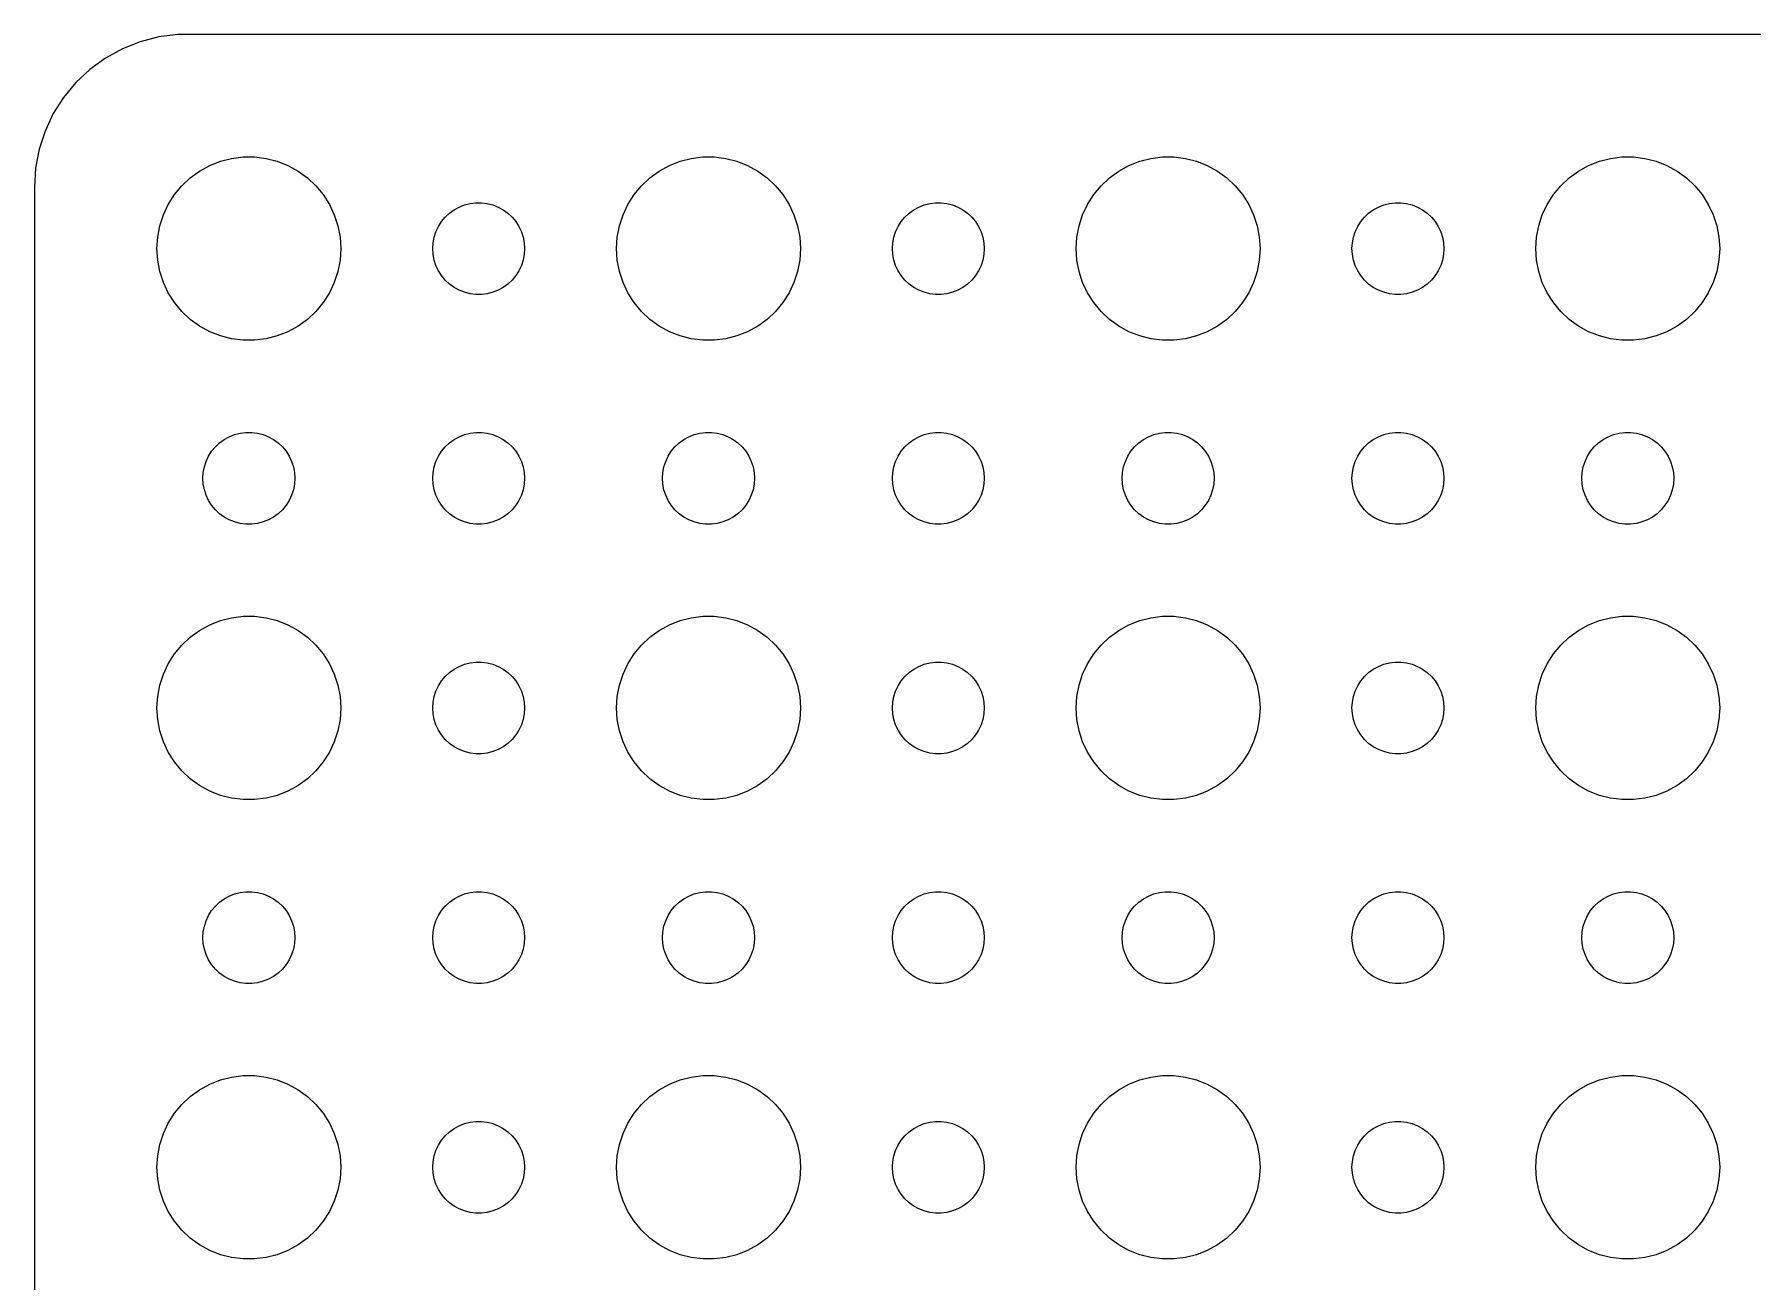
# Model space of a CAD drawing. Extents: x -112 to 112, y -37 to 37.
# Drawn here: x -112 to -55.9, y -3.7 to 37 of the extents above; entities that cross this region are included whole.
import ezdxf

# ---------------------------------------------------------------- set-up
doc = ezdxf.new("R2010")
doc.units = 0
doc.layers.get('0').update_dxf_attribs({"linetype": 'CONTINUOUS'})

msp = doc.modelspace()

# ---------------------------------------------------------------- linework, layer by layer
msp.add_lwpolyline([(107, 36.997), (-107, 36.997), (-107, 36.9901), (-107.314, 36.9901), (-107.937, 36.9114), (-108.545, 36.7553), (-109.129, 36.5241), (-109.679, 36.2216), (-110.187, 35.8526), (-110.645, 35.4227), (-111.045, 34.9389), (-111.382, 34.4088), (-111.649, 33.8406), (-111.843, 33.2434), (-111.961, 32.6267), (-112, 32), (-112, -32)])
for points in [[(-105.188, 27.0059), (-105.562, 27.0531), (-105.927, 27.1468), (-106.277, 27.2855), (-106.607, 27.467), (-106.912, 27.6885), (-107.187, 27.9464), (-107.427, 28.2366), (-107.629, 28.5547), (-107.789, 28.8956), (-107.906, 29.2539), (-107.976, 29.624), (-108, 30), (-107.976, 30.376), (-107.906, 30.7461), (-107.789, 31.1044), (-107.629, 31.4453), (-107.427, 31.7634), (-107.187, 32.0536), (-106.912, 32.3115), (-106.607, 32.533), (-106.277, 32.7145), (-105.927, 32.8532), (-105.562, 32.9469), (-105.188, 32.9941), (-104.812, 32.9941), (-104.438, 32.9469), (-104.073, 32.8532), (-103.723, 32.7145), (-103.393, 32.533), (-103.088, 32.3115), (-102.813, 32.0536), (-102.573, 31.7634), (-102.371, 31.4453), (-102.211, 31.1044), (-102.094, 30.7461), (-102.024, 30.376), (-102, 30), (-102.024, 29.624), (-102.094, 29.2539), (-102.211, 28.8956), (-102.371, 28.5547), (-102.573, 28.2366), (-102.813, 27.9464), (-103.088, 27.6885), (-103.393, 27.467), (-103.723, 27.2855), (-104.073, 27.1468), (-104.438, 27.0531), (-104.812, 27.0059)], [(-90.1884, 27.0059), (-90.5621, 27.0531), (-90.9271, 27.1468), (-91.2773, 27.2855), (-91.6075, 27.467), (-91.9123, 27.6885), (-92.1869, 27.9464), (-92.4271, 28.2366), (-92.6289, 28.5547), (-92.7893, 28.8956), (-92.9057, 29.2539), (-92.9763, 29.624), (-93, 30), (-92.9763, 30.376), (-92.9057, 30.7461), (-92.7893, 31.1044), (-92.6289, 31.4453), (-92.4271, 31.7634), (-92.1869, 32.0536), (-91.9123, 32.3115), (-91.6075, 32.533), (-91.2773, 32.7145), (-90.9271, 32.8532), (-90.5621, 32.9469), (-90.1884, 32.9941), (-89.8116, 32.9941), (-89.4379, 32.9469), (-89.0729, 32.8532), (-88.7227, 32.7145), (-88.3925, 32.533), (-88.0877, 32.3115), (-87.8131, 32.0536), (-87.5729, 31.7634), (-87.3711, 31.4453), (-87.2107, 31.1044), (-87.0943, 30.7461), (-87.0237, 30.376), (-87, 30), (-87.0237, 29.624), (-87.0943, 29.2539), (-87.2107, 28.8956), (-87.3711, 28.5547), (-87.5729, 28.2366), (-87.8131, 27.9464), (-88.0877, 27.6885), (-88.3925, 27.467), (-88.7227, 27.2855), (-89.0729, 27.1468), (-89.4379, 27.0531), (-89.8116, 27.0059)], [(-75.1884, 27.0059), (-75.5621, 27.0531), (-75.9271, 27.1468), (-76.2773, 27.2855), (-76.6075, 27.467), (-76.9123, 27.6885), (-77.1869, 27.9464), (-77.4271, 28.2366), (-77.6289, 28.5547), (-77.7893, 28.8956), (-77.9057, 29.2539), (-77.9763, 29.624), (-78, 30), (-77.9763, 30.376), (-77.9057, 30.7461), (-77.7893, 31.1044), (-77.6289, 31.4453), (-77.4271, 31.7634), (-77.1869, 32.0536), (-76.9123, 32.3115), (-76.6075, 32.533), (-76.2773, 32.7145), (-75.9271, 32.8532), (-75.5621, 32.9469), (-75.1884, 32.9941), (-74.8116, 32.9941), (-74.4379, 32.9469), (-74.0729, 32.8532), (-73.7227, 32.7145), (-73.3925, 32.533), (-73.0877, 32.3115), (-72.8131, 32.0536), (-72.5729, 31.7634), (-72.3711, 31.4453), (-72.2107, 31.1044), (-72.0943, 30.7461), (-72.0237, 30.376), (-72, 30), (-72.0237, 29.624), (-72.0943, 29.2539), (-72.2107, 28.8956), (-72.3711, 28.5547), (-72.5729, 28.2366), (-72.8131, 27.9464), (-73.0877, 27.6885), (-73.3925, 27.467), (-73.7227, 27.2855), (-74.0729, 27.1468), (-74.4379, 27.0531), (-74.8116, 27.0059)], [(-60.1884, 27.0059), (-60.5621, 27.0531), (-60.9271, 27.1468), (-61.2773, 27.2855), (-61.6075, 27.467), (-61.9123, 27.6885), (-62.1869, 27.9464), (-62.4271, 28.2366), (-62.6289, 28.5547), (-62.7893, 28.8956), (-62.9057, 29.2539), (-62.9763, 29.624), (-63, 30), (-62.9763, 30.376), (-62.9057, 30.7461), (-62.7893, 31.1044), (-62.6289, 31.4453), (-62.4271, 31.7634), (-62.1869, 32.0536), (-61.9123, 32.3115), (-61.6075, 32.533), (-61.2773, 32.7145), (-60.9271, 32.8532), (-60.5621, 32.9469), (-60.1884, 32.9941), (-59.8116, 32.9941), (-59.4379, 32.9469), (-59.0729, 32.8532), (-58.7227, 32.7145), (-58.3925, 32.533), (-58.0877, 32.3115), (-57.8131, 32.0536), (-57.5729, 31.7634), (-57.3711, 31.4453), (-57.2107, 31.1044), (-57.0943, 30.7461), (-57.0237, 30.376), (-57, 30), (-57.0237, 29.624), (-57.0943, 29.2539), (-57.2107, 28.8956), (-57.3711, 28.5547), (-57.5729, 28.2366), (-57.8131, 27.9464), (-58.0877, 27.6885), (-58.3925, 27.467), (-58.7227, 27.2855), (-59.0729, 27.1468), (-59.4379, 27.0531), (-59.8116, 27.0059)], [(-97.5942, 28.503), (-97.7811, 28.5266), (-97.9635, 28.5734), (-98.1387, 28.6428), (-98.3037, 28.7335), (-98.4561, 28.8442), (-98.5935, 28.9732), (-98.7135, 29.1183), (-98.8145, 29.2774), (-98.8947, 29.4478), (-98.9529, 29.627), (-98.9882, 29.812), (-99, 30), (-98.9882, 30.188), (-98.9529, 30.373), (-98.8947, 30.5522), (-98.8145, 30.7226), (-98.7135, 30.8817), (-98.5935, 31.0268), (-98.4561, 31.1558), (-98.3037, 31.2665), (-98.1387, 31.3572), (-97.9635, 31.4266), (-97.7811, 31.4734), (-97.5942, 31.497), (-97.4058, 31.497), (-97.2189, 31.4734), (-97.0365, 31.4266), (-96.8613, 31.3572), (-96.6963, 31.2665), (-96.5439, 31.1558), (-96.4065, 31.0268), (-96.2865, 30.8817), (-96.1855, 30.7226), (-96.1053, 30.5522), (-96.0471, 30.373), (-96.0118, 30.188), (-96, 30), (-96.0118, 29.812), (-96.0471, 29.627), (-96.1053, 29.4478), (-96.1855, 29.2774), (-96.2865, 29.1183), (-96.4065, 28.9732), (-96.5439, 28.8442), (-96.6963, 28.7335), (-96.8613, 28.6428), (-97.0365, 28.5734), (-97.2189, 28.5266), (-97.4058, 28.503)], [(-82.5942, 28.503), (-82.7811, 28.5266), (-82.9635, 28.5734), (-83.1387, 28.6428), (-83.3037, 28.7335), (-83.4561, 28.8442), (-83.5935, 28.9732), (-83.7135, 29.1183), (-83.8145, 29.2774), (-83.8947, 29.4478), (-83.9529, 29.627), (-83.9882, 29.812), (-84, 30), (-83.9882, 30.188), (-83.9529, 30.373), (-83.8947, 30.5522), (-83.8145, 30.7226), (-83.7135, 30.8817), (-83.5935, 31.0268), (-83.4561, 31.1558), (-83.3037, 31.2665), (-83.1387, 31.3572), (-82.9635, 31.4266), (-82.7811, 31.4734), (-82.5942, 31.497), (-82.4058, 31.497), (-82.2189, 31.4734), (-82.0365, 31.4266), (-81.8613, 31.3572), (-81.6963, 31.2665), (-81.5439, 31.1558), (-81.4065, 31.0268), (-81.2865, 30.8817), (-81.1855, 30.7226), (-81.1053, 30.5522), (-81.0471, 30.373), (-81.0118, 30.188), (-81, 30), (-81.0118, 29.812), (-81.0471, 29.627), (-81.1053, 29.4478), (-81.1855, 29.2774), (-81.2865, 29.1183), (-81.4065, 28.9732), (-81.5439, 28.8442), (-81.6963, 28.7335), (-81.8613, 28.6428), (-82.0365, 28.5734), (-82.2189, 28.5266), (-82.4058, 28.503)], [(-67.5942, 28.503), (-67.7811, 28.5266), (-67.9635, 28.5734), (-68.1387, 28.6428), (-68.3037, 28.7335), (-68.4561, 28.8442), (-68.5935, 28.9732), (-68.7135, 29.1183), (-68.8145, 29.2774), (-68.8947, 29.4478), (-68.9529, 29.627), (-68.9882, 29.812), (-69, 30), (-68.9882, 30.188), (-68.9529, 30.373), (-68.8947, 30.5522), (-68.8145, 30.7226), (-68.7135, 30.8817), (-68.5935, 31.0268), (-68.4561, 31.1558), (-68.3037, 31.2665), (-68.1387, 31.3572), (-67.9635, 31.4266), (-67.7811, 31.4734), (-67.5942, 31.497), (-67.4058, 31.497), (-67.2189, 31.4734), (-67.0365, 31.4266), (-66.8613, 31.3572), (-66.6963, 31.2665), (-66.5439, 31.1558), (-66.4065, 31.0268), (-66.2865, 30.8817), (-66.1855, 30.7226), (-66.1053, 30.5522), (-66.0471, 30.373), (-66.0118, 30.188), (-66, 30), (-66.0118, 29.812), (-66.0471, 29.627), (-66.1053, 29.4478), (-66.1855, 29.2774), (-66.2865, 29.1183), (-66.4065, 28.9732), (-66.5439, 28.8442), (-66.6963, 28.7335), (-66.8613, 28.6428), (-67.0365, 28.5734), (-67.2189, 28.5266), (-67.4058, 28.503)], [(-105.094, 21.003), (-105.281, 21.0266), (-105.464, 21.0734), (-105.639, 21.1428), (-105.804, 21.2335), (-105.956, 21.3442), (-106.093, 21.4732), (-106.214, 21.6183), (-106.314, 21.7774), (-106.395, 21.9478), (-106.453, 22.127), (-106.488, 22.312), (-106.5, 22.5), (-106.488, 22.688), (-106.453, 22.873), (-106.395, 23.0522), (-106.314, 23.2226), (-106.214, 23.3817), (-106.093, 23.5268), (-105.956, 23.6558), (-105.804, 23.7665), (-105.639, 23.8572), (-105.464, 23.9266), (-105.281, 23.9734), (-105.094, 23.997), (-104.906, 23.997), (-104.719, 23.9734), (-104.536, 23.9266), (-104.361, 23.8572), (-104.196, 23.7665), (-104.044, 23.6558), (-103.907, 23.5268), (-103.786, 23.3817), (-103.686, 23.2226), (-103.605, 23.0522), (-103.547, 22.873), (-103.512, 22.688), (-103.5, 22.5), (-103.512, 22.312), (-103.547, 22.127), (-103.605, 21.9478), (-103.686, 21.7774), (-103.786, 21.6183), (-103.907, 21.4732), (-104.044, 21.3442), (-104.196, 21.2335), (-104.361, 21.1428), (-104.536, 21.0734), (-104.719, 21.0266), (-104.906, 21.003)], [(-97.5942, 21.003), (-97.7811, 21.0266), (-97.9635, 21.0734), (-98.1387, 21.1428), (-98.3037, 21.2335), (-98.4561, 21.3442), (-98.5935, 21.4732), (-98.7135, 21.6183), (-98.8145, 21.7774), (-98.8947, 21.9478), (-98.9529, 22.127), (-98.9882, 22.312), (-99, 22.5), (-98.9882, 22.688), (-98.9529, 22.873), (-98.8947, 23.0522), (-98.8145, 23.2226), (-98.7135, 23.3817), (-98.5935, 23.5268), (-98.4561, 23.6558), (-98.3037, 23.7665), (-98.1387, 23.8572), (-97.9635, 23.9266), (-97.7811, 23.9734), (-97.5942, 23.997), (-97.4058, 23.997), (-97.2189, 23.9734), (-97.0365, 23.9266), (-96.8613, 23.8572), (-96.6963, 23.7665), (-96.5439, 23.6558), (-96.4065, 23.5268), (-96.2865, 23.3817), (-96.1855, 23.2226), (-96.1053, 23.0522), (-96.0471, 22.873), (-96.0118, 22.688), (-96, 22.5), (-96.0118, 22.312), (-96.0471, 22.127), (-96.1053, 21.9478), (-96.1855, 21.7774), (-96.2865, 21.6183), (-96.4065, 21.4732), (-96.5439, 21.3442), (-96.6963, 21.2335), (-96.8613, 21.1428), (-97.0365, 21.0734), (-97.2189, 21.0266), (-97.4058, 21.003)], [(-90.0942, 21.003), (-90.2811, 21.0266), (-90.4635, 21.0734), (-90.6387, 21.1428), (-90.8037, 21.2335), (-90.9561, 21.3442), (-91.0935, 21.4732), (-91.2135, 21.6183), (-91.3145, 21.7774), (-91.3947, 21.9478), (-91.4529, 22.127), (-91.4882, 22.312), (-91.5, 22.5), (-91.4882, 22.688), (-91.4529, 22.873), (-91.3947, 23.0522), (-91.3145, 23.2226), (-91.2135, 23.3817), (-91.0935, 23.5268), (-90.9561, 23.6558), (-90.8037, 23.7665), (-90.6387, 23.8572), (-90.4635, 23.9266), (-90.2811, 23.9734), (-90.0942, 23.997), (-89.9058, 23.997), (-89.7189, 23.9734), (-89.5365, 23.9266), (-89.3613, 23.8572), (-89.1963, 23.7665), (-89.0439, 23.6558), (-88.9065, 23.5268), (-88.7865, 23.3817), (-88.6855, 23.2226), (-88.6053, 23.0522), (-88.5471, 22.873), (-88.5118, 22.688), (-88.5, 22.5), (-88.5118, 22.312), (-88.5471, 22.127), (-88.6053, 21.9478), (-88.6855, 21.7774), (-88.7865, 21.6183), (-88.9065, 21.4732), (-89.0439, 21.3442), (-89.1963, 21.2335), (-89.3613, 21.1428), (-89.5365, 21.0734), (-89.7189, 21.0266), (-89.9058, 21.003)], [(-82.5942, 21.003), (-82.7811, 21.0266), (-82.9635, 21.0734), (-83.1387, 21.1428), (-83.3037, 21.2335), (-83.4561, 21.3442), (-83.5935, 21.4732), (-83.7135, 21.6183), (-83.8145, 21.7774), (-83.8947, 21.9478), (-83.9529, 22.127), (-83.9882, 22.312), (-84, 22.5), (-83.9882, 22.688), (-83.9529, 22.873), (-83.8947, 23.0522), (-83.8145, 23.2226), (-83.7135, 23.3817), (-83.5935, 23.5268), (-83.4561, 23.6558), (-83.3037, 23.7665), (-83.1387, 23.8572), (-82.9635, 23.9266), (-82.7811, 23.9734), (-82.5942, 23.997), (-82.4058, 23.997), (-82.2189, 23.9734), (-82.0365, 23.9266), (-81.8613, 23.8572), (-81.6963, 23.7665), (-81.5439, 23.6558), (-81.4065, 23.5268), (-81.2865, 23.3817), (-81.1855, 23.2226), (-81.1053, 23.0522), (-81.0471, 22.873), (-81.0118, 22.688), (-81, 22.5), (-81.0118, 22.312), (-81.0471, 22.127), (-81.1053, 21.9478), (-81.1855, 21.7774), (-81.2865, 21.6183), (-81.4065, 21.4732), (-81.5439, 21.3442), (-81.6963, 21.2335), (-81.8613, 21.1428), (-82.0365, 21.0734), (-82.2189, 21.0266), (-82.4058, 21.003)], [(-75.0942, 21.003), (-75.2811, 21.0266), (-75.4635, 21.0734), (-75.6387, 21.1428), (-75.8037, 21.2335), (-75.9561, 21.3442), (-76.0935, 21.4732), (-76.2135, 21.6183), (-76.3145, 21.7774), (-76.3947, 21.9478), (-76.4529, 22.127), (-76.4882, 22.312), (-76.5, 22.5), (-76.4882, 22.688), (-76.4529, 22.873), (-76.3947, 23.0522), (-76.3145, 23.2226), (-76.2135, 23.3817), (-76.0935, 23.5268), (-75.9561, 23.6558), (-75.8037, 23.7665), (-75.6387, 23.8572), (-75.4635, 23.9266), (-75.2811, 23.9734), (-75.0942, 23.997), (-74.9058, 23.997), (-74.7189, 23.9734), (-74.5365, 23.9266), (-74.3613, 23.8572), (-74.1963, 23.7665), (-74.0439, 23.6558), (-73.9065, 23.5268), (-73.7865, 23.3817), (-73.6855, 23.2226), (-73.6053, 23.0522), (-73.5471, 22.873), (-73.5118, 22.688), (-73.5, 22.5), (-73.5118, 22.312), (-73.5471, 22.127), (-73.6053, 21.9478), (-73.6855, 21.7774), (-73.7865, 21.6183), (-73.9065, 21.4732), (-74.0439, 21.3442), (-74.1963, 21.2335), (-74.3613, 21.1428), (-74.5365, 21.0734), (-74.7189, 21.0266), (-74.9058, 21.003)], [(-67.5942, 21.003), (-67.7811, 21.0266), (-67.9635, 21.0734), (-68.1387, 21.1428), (-68.3037, 21.2335), (-68.4561, 21.3442), (-68.5935, 21.4732), (-68.7135, 21.6183), (-68.8145, 21.7774), (-68.8947, 21.9478), (-68.9529, 22.127), (-68.9882, 22.312), (-69, 22.5), (-68.9882, 22.688), (-68.9529, 22.873), (-68.8947, 23.0522), (-68.8145, 23.2226), (-68.7135, 23.3817), (-68.5935, 23.5268), (-68.4561, 23.6558), (-68.3037, 23.7665), (-68.1387, 23.8572), (-67.9635, 23.9266), (-67.7811, 23.9734), (-67.5942, 23.997), (-67.4058, 23.997), (-67.2189, 23.9734), (-67.0365, 23.9266), (-66.8613, 23.8572), (-66.6963, 23.7665), (-66.5439, 23.6558), (-66.4065, 23.5268), (-66.2865, 23.3817), (-66.1855, 23.2226), (-66.1053, 23.0522), (-66.0471, 22.873), (-66.0118, 22.688), (-66, 22.5), (-66.0118, 22.312), (-66.0471, 22.127), (-66.1053, 21.9478), (-66.1855, 21.7774), (-66.2865, 21.6183), (-66.4065, 21.4732), (-66.5439, 21.3442), (-66.6963, 21.2335), (-66.8613, 21.1428), (-67.0365, 21.0734), (-67.2189, 21.0266), (-67.4058, 21.003)], [(-60.0942, 21.003), (-60.2811, 21.0266), (-60.4635, 21.0734), (-60.6387, 21.1428), (-60.8037, 21.2335), (-60.9561, 21.3442), (-61.0935, 21.4732), (-61.2135, 21.6183), (-61.3145, 21.7774), (-61.3947, 21.9478), (-61.4529, 22.127), (-61.4882, 22.312), (-61.5, 22.5), (-61.4882, 22.688), (-61.4529, 22.873), (-61.3947, 23.0522), (-61.3145, 23.2226), (-61.2135, 23.3817), (-61.0935, 23.5268), (-60.9561, 23.6558), (-60.8037, 23.7665), (-60.6387, 23.8572), (-60.4635, 23.9266), (-60.2811, 23.9734), (-60.0942, 23.997), (-59.9058, 23.997), (-59.7189, 23.9734), (-59.5365, 23.9266), (-59.3613, 23.8572), (-59.1963, 23.7665), (-59.0439, 23.6558), (-58.9065, 23.5268), (-58.7865, 23.3817), (-58.6855, 23.2226), (-58.6053, 23.0522), (-58.5471, 22.873), (-58.5118, 22.688), (-58.5, 22.5), (-58.5118, 22.312), (-58.5471, 22.127), (-58.6053, 21.9478), (-58.6855, 21.7774), (-58.7865, 21.6183), (-58.9065, 21.4732), (-59.0439, 21.3442), (-59.1963, 21.2335), (-59.3613, 21.1428), (-59.5365, 21.0734), (-59.7189, 21.0266), (-59.9058, 21.003)], [(-105.188, 12.0059), (-105.562, 12.0531), (-105.927, 12.1468), (-106.277, 12.2855), (-106.607, 12.467), (-106.912, 12.6885), (-107.187, 12.9464), (-107.427, 13.2366), (-107.629, 13.5547), (-107.789, 13.8956), (-107.906, 14.2539), (-107.976, 14.624), (-108, 15), (-107.976, 15.376), (-107.906, 15.7461), (-107.789, 16.1044), (-107.629, 16.4453), (-107.427, 16.7634), (-107.187, 17.0536), (-106.912, 17.3115), (-106.607, 17.533), (-106.277, 17.7145), (-105.927, 17.8532), (-105.562, 17.9469), (-105.188, 17.9941), (-104.812, 17.9941), (-104.438, 17.9469), (-104.073, 17.8532), (-103.723, 17.7145), (-103.393, 17.533), (-103.088, 17.3115), (-102.813, 17.0536), (-102.573, 16.7634), (-102.371, 16.4453), (-102.211, 16.1044), (-102.094, 15.7461), (-102.024, 15.376), (-102, 15), (-102.024, 14.624), (-102.094, 14.2539), (-102.211, 13.8956), (-102.371, 13.5547), (-102.573, 13.2366), (-102.813, 12.9464), (-103.088, 12.6885), (-103.393, 12.467), (-103.723, 12.2855), (-104.073, 12.1468), (-104.438, 12.0531), (-104.812, 12.0059)], [(-90.1884, 12.0059), (-90.5621, 12.0531), (-90.9271, 12.1468), (-91.2773, 12.2855), (-91.6075, 12.467), (-91.9123, 12.6885), (-92.1869, 12.9464), (-92.4271, 13.2366), (-92.6289, 13.5547), (-92.7893, 13.8956), (-92.9057, 14.2539), (-92.9763, 14.624), (-93, 15), (-92.9763, 15.376), (-92.9057, 15.7461), (-92.7893, 16.1044), (-92.6289, 16.4453), (-92.4271, 16.7634), (-92.1869, 17.0536), (-91.9123, 17.3115), (-91.6075, 17.533), (-91.2773, 17.7145), (-90.9271, 17.8532), (-90.5621, 17.9469), (-90.1884, 17.9941), (-89.8116, 17.9941), (-89.4379, 17.9469), (-89.0729, 17.8532), (-88.7227, 17.7145), (-88.3925, 17.533), (-88.0877, 17.3115), (-87.8131, 17.0536), (-87.5729, 16.7634), (-87.3711, 16.4453), (-87.2107, 16.1044), (-87.0943, 15.7461), (-87.0237, 15.376), (-87, 15), (-87.0237, 14.624), (-87.0943, 14.2539), (-87.2107, 13.8956), (-87.3711, 13.5547), (-87.5729, 13.2366), (-87.8131, 12.9464), (-88.0877, 12.6885), (-88.3925, 12.467), (-88.7227, 12.2855), (-89.0729, 12.1468), (-89.4379, 12.0531), (-89.8116, 12.0059)], [(-75.1884, 12.0059), (-75.5621, 12.0531), (-75.9271, 12.1468), (-76.2773, 12.2855), (-76.6075, 12.467), (-76.9123, 12.6885), (-77.1869, 12.9464), (-77.4271, 13.2366), (-77.6289, 13.5547), (-77.7893, 13.8956), (-77.9057, 14.2539), (-77.9763, 14.624), (-78, 15), (-77.9763, 15.376), (-77.9057, 15.7461), (-77.7893, 16.1044), (-77.6289, 16.4453), (-77.4271, 16.7634), (-77.1869, 17.0536), (-76.9123, 17.3115), (-76.6075, 17.533), (-76.2773, 17.7145), (-75.9271, 17.8532), (-75.5621, 17.9469), (-75.1884, 17.9941), (-74.8116, 17.9941), (-74.4379, 17.9469), (-74.0729, 17.8532), (-73.7227, 17.7145), (-73.3925, 17.533), (-73.0877, 17.3115), (-72.8131, 17.0536), (-72.5729, 16.7634), (-72.3711, 16.4453), (-72.2107, 16.1044), (-72.0943, 15.7461), (-72.0237, 15.376), (-72, 15), (-72.0237, 14.624), (-72.0943, 14.2539), (-72.2107, 13.8956), (-72.3711, 13.5547), (-72.5729, 13.2366), (-72.8131, 12.9464), (-73.0877, 12.6885), (-73.3925, 12.467), (-73.7227, 12.2855), (-74.0729, 12.1468), (-74.4379, 12.0531), (-74.8116, 12.0059)], [(-60.1884, 12.0059), (-60.5621, 12.0531), (-60.9271, 12.1468), (-61.2773, 12.2855), (-61.6075, 12.467), (-61.9123, 12.6885), (-62.1869, 12.9464), (-62.4271, 13.2366), (-62.6289, 13.5547), (-62.7893, 13.8956), (-62.9057, 14.2539), (-62.9763, 14.624), (-63, 15), (-62.9763, 15.376), (-62.9057, 15.7461), (-62.7893, 16.1044), (-62.6289, 16.4453), (-62.4271, 16.7634), (-62.1869, 17.0536), (-61.9123, 17.3115), (-61.6075, 17.533), (-61.2773, 17.7145), (-60.9271, 17.8532), (-60.5621, 17.9469), (-60.1884, 17.9941), (-59.8116, 17.9941), (-59.4379, 17.9469), (-59.0729, 17.8532), (-58.7227, 17.7145), (-58.3925, 17.533), (-58.0877, 17.3115), (-57.8131, 17.0536), (-57.5729, 16.7634), (-57.3711, 16.4453), (-57.2107, 16.1044), (-57.0943, 15.7461), (-57.0237, 15.376), (-57, 15), (-57.0237, 14.624), (-57.0943, 14.2539), (-57.2107, 13.8956), (-57.3711, 13.5547), (-57.5729, 13.2366), (-57.8131, 12.9464), (-58.0877, 12.6885), (-58.3925, 12.467), (-58.7227, 12.2855), (-59.0729, 12.1468), (-59.4379, 12.0531), (-59.8116, 12.0059)], [(-97.5942, 13.503), (-97.7811, 13.5266), (-97.9635, 13.5734), (-98.1387, 13.6428), (-98.3037, 13.7335), (-98.4561, 13.8442), (-98.5935, 13.9732), (-98.7135, 14.1183), (-98.8145, 14.2774), (-98.8947, 14.4478), (-98.9529, 14.627), (-98.9882, 14.812), (-99, 15), (-98.9882, 15.188), (-98.9529, 15.373), (-98.8947, 15.5522), (-98.8145, 15.7226), (-98.7135, 15.8817), (-98.5935, 16.0268), (-98.4561, 16.1558), (-98.3037, 16.2665), (-98.1387, 16.3572), (-97.9635, 16.4266), (-97.7811, 16.4734), (-97.5942, 16.497), (-97.4058, 16.497), (-97.2189, 16.4734), (-97.0365, 16.4266), (-96.8613, 16.3572), (-96.6963, 16.2665), (-96.5439, 16.1558), (-96.4065, 16.0268), (-96.2865, 15.8817), (-96.1855, 15.7226), (-96.1053, 15.5522), (-96.0471, 15.373), (-96.0118, 15.188), (-96, 15), (-96.0118, 14.812), (-96.0471, 14.627), (-96.1053, 14.4478), (-96.1855, 14.2774), (-96.2865, 14.1183), (-96.4065, 13.9732), (-96.5439, 13.8442), (-96.6963, 13.7335), (-96.8613, 13.6428), (-97.0365, 13.5734), (-97.2189, 13.5266), (-97.4058, 13.503)], [(-82.5942, 13.503), (-82.7811, 13.5266), (-82.9635, 13.5734), (-83.1387, 13.6428), (-83.3037, 13.7335), (-83.4561, 13.8442), (-83.5935, 13.9732), (-83.7135, 14.1183), (-83.8145, 14.2774), (-83.8947, 14.4478), (-83.9529, 14.627), (-83.9882, 14.812), (-84, 15), (-83.9882, 15.188), (-83.9529, 15.373), (-83.8947, 15.5522), (-83.8145, 15.7226), (-83.7135, 15.8817), (-83.5935, 16.0268), (-83.4561, 16.1558), (-83.3037, 16.2665), (-83.1387, 16.3572), (-82.9635, 16.4266), (-82.7811, 16.4734), (-82.5942, 16.497), (-82.4058, 16.497), (-82.2189, 16.4734), (-82.0365, 16.4266), (-81.8613, 16.3572), (-81.6963, 16.2665), (-81.5439, 16.1558), (-81.4065, 16.0268), (-81.2865, 15.8817), (-81.1855, 15.7226), (-81.1053, 15.5522), (-81.0471, 15.373), (-81.0118, 15.188), (-81, 15), (-81.0118, 14.812), (-81.0471, 14.627), (-81.1053, 14.4478), (-81.1855, 14.2774), (-81.2865, 14.1183), (-81.4065, 13.9732), (-81.5439, 13.8442), (-81.6963, 13.7335), (-81.8613, 13.6428), (-82.0365, 13.5734), (-82.2189, 13.5266), (-82.4058, 13.503)], [(-67.5942, 13.503), (-67.7811, 13.5266), (-67.9635, 13.5734), (-68.1387, 13.6428), (-68.3037, 13.7335), (-68.4561, 13.8442), (-68.5935, 13.9732), (-68.7135, 14.1183), (-68.8145, 14.2774), (-68.8947, 14.4478), (-68.9529, 14.627), (-68.9882, 14.812), (-69, 15), (-68.9882, 15.188), (-68.9529, 15.373), (-68.8947, 15.5522), (-68.8145, 15.7226), (-68.7135, 15.8817), (-68.5935, 16.0268), (-68.4561, 16.1558), (-68.3037, 16.2665), (-68.1387, 16.3572), (-67.9635, 16.4266), (-67.7811, 16.4734), (-67.5942, 16.497), (-67.4058, 16.497), (-67.2189, 16.4734), (-67.0365, 16.4266), (-66.8613, 16.3572), (-66.6963, 16.2665), (-66.5439, 16.1558), (-66.4065, 16.0268), (-66.2865, 15.8817), (-66.1855, 15.7226), (-66.1053, 15.5522), (-66.0471, 15.373), (-66.0118, 15.188), (-66, 15), (-66.0118, 14.812), (-66.0471, 14.627), (-66.1053, 14.4478), (-66.1855, 14.2774), (-66.2865, 14.1183), (-66.4065, 13.9732), (-66.5439, 13.8442), (-66.6963, 13.7335), (-66.8613, 13.6428), (-67.0365, 13.5734), (-67.2189, 13.5266), (-67.4058, 13.503)], [(-105.094, 6.00296), (-105.281, 6.02657), (-105.464, 6.07342), (-105.639, 6.14276), (-105.804, 6.23351), (-105.956, 6.34423), (-106.093, 6.47318), (-106.214, 6.61832), (-106.314, 6.77737), (-106.395, 6.94781), (-106.453, 7.12697), (-106.488, 7.312), (-106.5, 7.5), (-106.488, 7.688), (-106.453, 7.87303), (-106.395, 8.05219), (-106.314, 8.22263), (-106.214, 8.38168), (-106.093, 8.52682), (-105.956, 8.65577), (-105.804, 8.76649), (-105.639, 8.85724), (-105.464, 8.92658), (-105.281, 8.97343), (-105.094, 8.99704), (-104.906, 8.99704), (-104.719, 8.97343), (-104.536, 8.92658), (-104.361, 8.85724), (-104.196, 8.76649), (-104.044, 8.65577), (-103.907, 8.52682), (-103.786, 8.38168), (-103.686, 8.22263), (-103.605, 8.05219), (-103.547, 7.87303), (-103.512, 7.688), (-103.5, 7.5), (-103.512, 7.312), (-103.547, 7.12697), (-103.605, 6.94781), (-103.686, 6.77737), (-103.786, 6.61832), (-103.907, 6.47318), (-104.044, 6.34423), (-104.196, 6.23351), (-104.361, 6.14276), (-104.536, 6.07342), (-104.719, 6.02657), (-104.906, 6.00296)], [(-97.5942, 6.00296), (-97.7811, 6.02657), (-97.9635, 6.07342), (-98.1387, 6.14276), (-98.3037, 6.23351), (-98.4561, 6.34423), (-98.5935, 6.47318), (-98.7135, 6.61832), (-98.8145, 6.77737), (-98.8947, 6.94781), (-98.9529, 7.12697), (-98.9882, 7.312), (-99, 7.5), (-98.9882, 7.688), (-98.9529, 7.87303), (-98.8947, 8.05219), (-98.8145, 8.22263), (-98.7135, 8.38168), (-98.5935, 8.52682), (-98.4561, 8.65577), (-98.3037, 8.76649), (-98.1387, 8.85724), (-97.9635, 8.92658), (-97.7811, 8.97343), (-97.5942, 8.99704), (-97.4058, 8.99704), (-97.2189, 8.97343), (-97.0365, 8.92658), (-96.8613, 8.85724), (-96.6963, 8.76649), (-96.5439, 8.65577), (-96.4065, 8.52682), (-96.2865, 8.38168), (-96.1855, 8.22263), (-96.1053, 8.05219), (-96.0471, 7.87303), (-96.0118, 7.688), (-96, 7.5), (-96.0118, 7.312), (-96.0471, 7.12697), (-96.1053, 6.94781), (-96.1855, 6.77737), (-96.2865, 6.61832), (-96.4065, 6.47318), (-96.5439, 6.34423), (-96.6963, 6.23351), (-96.8613, 6.14276), (-97.0365, 6.07342), (-97.2189, 6.02657), (-97.4058, 6.00296)], [(-90.0942, 6.00296), (-90.2811, 6.02657), (-90.4635, 6.07342), (-90.6387, 6.14276), (-90.8037, 6.23351), (-90.9561, 6.34423), (-91.0935, 6.47318), (-91.2135, 6.61832), (-91.3145, 6.77737), (-91.3947, 6.94781), (-91.4529, 7.12697), (-91.4882, 7.312), (-91.5, 7.5), (-91.4882, 7.688), (-91.4529, 7.87303), (-91.3947, 8.05219), (-91.3145, 8.22263), (-91.2135, 8.38168), (-91.0935, 8.52682), (-90.9561, 8.65577), (-90.8037, 8.76649), (-90.6387, 8.85724), (-90.4635, 8.92658), (-90.2811, 8.97343), (-90.0942, 8.99704), (-89.9058, 8.99704), (-89.7189, 8.97343), (-89.5365, 8.92658), (-89.3613, 8.85724), (-89.1963, 8.76649), (-89.0439, 8.65577), (-88.9065, 8.52682), (-88.7865, 8.38168), (-88.6855, 8.22263), (-88.6053, 8.05219), (-88.5471, 7.87303), (-88.5118, 7.688), (-88.5, 7.5), (-88.5118, 7.312), (-88.5471, 7.12697), (-88.6053, 6.94781), (-88.6855, 6.77737), (-88.7865, 6.61832), (-88.9065, 6.47318), (-89.0439, 6.34423), (-89.1963, 6.23351), (-89.3613, 6.14276), (-89.5365, 6.07342), (-89.7189, 6.02657), (-89.9058, 6.00296)], [(-82.5942, 6.00296), (-82.7811, 6.02657), (-82.9635, 6.07342), (-83.1387, 6.14276), (-83.3037, 6.23351), (-83.4561, 6.34423), (-83.5935, 6.47318), (-83.7135, 6.61832), (-83.8145, 6.77737), (-83.8947, 6.94781), (-83.9529, 7.12697), (-83.9882, 7.312), (-84, 7.5), (-83.9882, 7.688), (-83.9529, 7.87303), (-83.8947, 8.05219), (-83.8145, 8.22263), (-83.7135, 8.38168), (-83.5935, 8.52682), (-83.4561, 8.65577), (-83.3037, 8.76649), (-83.1387, 8.85724), (-82.9635, 8.92658), (-82.7811, 8.97343), (-82.5942, 8.99704), (-82.4058, 8.99704), (-82.2189, 8.97343), (-82.0365, 8.92658), (-81.8613, 8.85724), (-81.6963, 8.76649), (-81.5439, 8.65577), (-81.4065, 8.52682), (-81.2865, 8.38168), (-81.1855, 8.22263), (-81.1053, 8.05219), (-81.0471, 7.87303), (-81.0118, 7.688), (-81, 7.5), (-81.0118, 7.312), (-81.0471, 7.12697), (-81.1053, 6.94781), (-81.1855, 6.77737), (-81.2865, 6.61832), (-81.4065, 6.47318), (-81.5439, 6.34423), (-81.6963, 6.23351), (-81.8613, 6.14276), (-82.0365, 6.07342), (-82.2189, 6.02657), (-82.4058, 6.00296)], [(-75.0942, 6.00296), (-75.2811, 6.02657), (-75.4635, 6.07342), (-75.6387, 6.14276), (-75.8037, 6.23351), (-75.9561, 6.34423), (-76.0935, 6.47318), (-76.2135, 6.61832), (-76.3145, 6.77737), (-76.3947, 6.94781), (-76.4529, 7.12697), (-76.4882, 7.312), (-76.5, 7.5), (-76.4882, 7.688), (-76.4529, 7.87303), (-76.3947, 8.05219), (-76.3145, 8.22263), (-76.2135, 8.38168), (-76.0935, 8.52682), (-75.9561, 8.65577), (-75.8037, 8.76649), (-75.6387, 8.85724), (-75.4635, 8.92658), (-75.2811, 8.97343), (-75.0942, 8.99704), (-74.9058, 8.99704), (-74.7189, 8.97343), (-74.5365, 8.92658), (-74.3613, 8.85724), (-74.1963, 8.76649), (-74.0439, 8.65577), (-73.9065, 8.52682), (-73.7865, 8.38168), (-73.6855, 8.22263), (-73.6053, 8.05219), (-73.5471, 7.87303), (-73.5118, 7.688), (-73.5, 7.5), (-73.5118, 7.312), (-73.5471, 7.12697), (-73.6053, 6.94781), (-73.6855, 6.77737), (-73.7865, 6.61832), (-73.9065, 6.47318), (-74.0439, 6.34423), (-74.1963, 6.23351), (-74.3613, 6.14276), (-74.5365, 6.07342), (-74.7189, 6.02657), (-74.9058, 6.00296)], [(-67.5942, 6.00296), (-67.7811, 6.02657), (-67.9635, 6.07342), (-68.1387, 6.14276), (-68.3037, 6.23351), (-68.4561, 6.34423), (-68.5935, 6.47318), (-68.7135, 6.61832), (-68.8145, 6.77737), (-68.8947, 6.94781), (-68.9529, 7.12697), (-68.9882, 7.312), (-69, 7.5), (-68.9882, 7.688), (-68.9529, 7.87303), (-68.8947, 8.05219), (-68.8145, 8.22263), (-68.7135, 8.38168), (-68.5935, 8.52682), (-68.4561, 8.65577), (-68.3037, 8.76649), (-68.1387, 8.85724), (-67.9635, 8.92658), (-67.7811, 8.97343), (-67.5942, 8.99704), (-67.4058, 8.99704), (-67.2189, 8.97343), (-67.0365, 8.92658), (-66.8613, 8.85724), (-66.6963, 8.76649), (-66.5439, 8.65577), (-66.4065, 8.52682), (-66.2865, 8.38168), (-66.1855, 8.22263), (-66.1053, 8.05219), (-66.0471, 7.87303), (-66.0118, 7.688), (-66, 7.5), (-66.0118, 7.312), (-66.0471, 7.12697), (-66.1053, 6.94781), (-66.1855, 6.77737), (-66.2865, 6.61832), (-66.4065, 6.47318), (-66.5439, 6.34423), (-66.6963, 6.23351), (-66.8613, 6.14276), (-67.0365, 6.07342), (-67.2189, 6.02657), (-67.4058, 6.00296)], [(-60.0942, 6.00296), (-60.2811, 6.02657), (-60.4635, 6.07342), (-60.6387, 6.14276), (-60.8037, 6.23351), (-60.9561, 6.34423), (-61.0935, 6.47318), (-61.2135, 6.61832), (-61.3145, 6.77737), (-61.3947, 6.94781), (-61.4529, 7.12697), (-61.4882, 7.312), (-61.5, 7.5), (-61.4882, 7.688), (-61.4529, 7.87303), (-61.3947, 8.05219), (-61.3145, 8.22263), (-61.2135, 8.38168), (-61.0935, 8.52682), (-60.9561, 8.65577), (-60.8037, 8.76649), (-60.6387, 8.85724), (-60.4635, 8.92658), (-60.2811, 8.97343), (-60.0942, 8.99704), (-59.9058, 8.99704), (-59.7189, 8.97343), (-59.5365, 8.92658), (-59.3613, 8.85724), (-59.1963, 8.76649), (-59.0439, 8.65577), (-58.9065, 8.52682), (-58.7865, 8.38168), (-58.6855, 8.22263), (-58.6053, 8.05219), (-58.5471, 7.87303), (-58.5118, 7.688), (-58.5, 7.5), (-58.5118, 7.312), (-58.5471, 7.12697), (-58.6053, 6.94781), (-58.6855, 6.77737), (-58.7865, 6.61832), (-58.9065, 6.47318), (-59.0439, 6.34423), (-59.1963, 6.23351), (-59.3613, 6.14276), (-59.5365, 6.07342), (-59.7189, 6.02657), (-59.9058, 6.00296)], [(-105.188, -2.99408), (-105.562, -2.94686), (-105.927, -2.85317), (-106.277, -2.71448), (-106.607, -2.53298), (-106.912, -2.31154), (-107.187, -2.05364), (-107.427, -1.76336), (-107.629, -1.44526), (-107.789, -1.10437), (-107.906, -0.74607), (-107.976, -0.376), (-108, 0), (-107.976, 0.376), (-107.906, 0.74607), (-107.789, 1.10437), (-107.629, 1.44526), (-107.427, 1.76336), (-107.187, 2.05364), (-106.912, 2.31154), (-106.607, 2.53298), (-106.277, 2.71448), (-105.927, 2.85317), (-105.562, 2.94686), (-105.188, 2.99408), (-104.812, 2.99408), (-104.438, 2.94686), (-104.073, 2.85317), (-103.723, 2.71448), (-103.393, 2.53298), (-103.088, 2.31154), (-102.813, 2.05364), (-102.573, 1.76336), (-102.371, 1.44526), (-102.211, 1.10437), (-102.094, 0.74607), (-102.024, 0.376), (-102, 0), (-102.024, -0.376), (-102.094, -0.74607), (-102.211, -1.10437), (-102.371, -1.44526), (-102.573, -1.76336), (-102.813, -2.05364), (-103.088, -2.31154), (-103.393, -2.53298), (-103.723, -2.71448), (-104.073, -2.85317), (-104.438, -2.94686), (-104.812, -2.99408)], [(-90.1884, -2.99408), (-90.5621, -2.94686), (-90.9271, -2.85317), (-91.2773, -2.71448), (-91.6075, -2.53298), (-91.9123, -2.31154), (-92.1869, -2.05364), (-92.4271, -1.76336), (-92.6289, -1.44526), (-92.7893, -1.10437), (-92.9057, -0.74607), (-92.9763, -0.376), (-93, 0), (-92.9763, 0.376), (-92.9057, 0.74607), (-92.7893, 1.10437), (-92.6289, 1.44526), (-92.4271, 1.76336), (-92.1869, 2.05364), (-91.9123, 2.31154), (-91.6075, 2.53298), (-91.2773, 2.71448), (-90.9271, 2.85317), (-90.5621, 2.94686), (-90.1884, 2.99408), (-89.8116, 2.99408), (-89.4379, 2.94686), (-89.0729, 2.85317), (-88.7227, 2.71448), (-88.3925, 2.53298), (-88.0877, 2.31154), (-87.8131, 2.05364), (-87.5729, 1.76336), (-87.3711, 1.44526), (-87.2107, 1.10437), (-87.0943, 0.74607), (-87.0237, 0.376), (-87, 0), (-87.0237, -0.376), (-87.0943, -0.74607), (-87.2107, -1.10437), (-87.3711, -1.44526), (-87.5729, -1.76336), (-87.8131, -2.05364), (-88.0877, -2.31154), (-88.3925, -2.53298), (-88.7227, -2.71448), (-89.0729, -2.85317), (-89.4379, -2.94686), (-89.8116, -2.99408)], [(-75.1884, -2.99408), (-75.5621, -2.94686), (-75.9271, -2.85317), (-76.2773, -2.71448), (-76.6075, -2.53298), (-76.9123, -2.31154), (-77.1869, -2.05364), (-77.4271, -1.76336), (-77.6289, -1.44526), (-77.7893, -1.10437), (-77.9057, -0.74607), (-77.9763, -0.376), (-78, 0), (-77.9763, 0.376), (-77.9057, 0.74607), (-77.7893, 1.10437), (-77.6289, 1.44526), (-77.4271, 1.76336), (-77.1869, 2.05364), (-76.9123, 2.31154), (-76.6075, 2.53298), (-76.2773, 2.71448), (-75.9271, 2.85317), (-75.5621, 2.94686), (-75.1884, 2.99408), (-74.8116, 2.99408), (-74.4379, 2.94686), (-74.0729, 2.85317), (-73.7227, 2.71448), (-73.3925, 2.53298), (-73.0877, 2.31154), (-72.8131, 2.05364), (-72.5729, 1.76336), (-72.3711, 1.44526), (-72.2107, 1.10437), (-72.0943, 0.74607), (-72.0237, 0.376), (-72, 0), (-72.0237, -0.376), (-72.0943, -0.74607), (-72.2107, -1.10437), (-72.3711, -1.44526), (-72.5729, -1.76336), (-72.8131, -2.05364), (-73.0877, -2.31154), (-73.3925, -2.53298), (-73.7227, -2.71448), (-74.0729, -2.85317), (-74.4379, -2.94686), (-74.8116, -2.99408)], [(-60.1884, -2.99408), (-60.5621, -2.94686), (-60.9271, -2.85317), (-61.2773, -2.71448), (-61.6075, -2.53298), (-61.9123, -2.31154), (-62.1869, -2.05364), (-62.4271, -1.76336), (-62.6289, -1.44526), (-62.7893, -1.10437), (-62.9057, -0.74607), (-62.9763, -0.376), (-63, 0), (-62.9763, 0.376), (-62.9057, 0.74607), (-62.7893, 1.10437), (-62.6289, 1.44526), (-62.4271, 1.76336), (-62.1869, 2.05364), (-61.9123, 2.31154), (-61.6075, 2.53298), (-61.2773, 2.71448), (-60.9271, 2.85317), (-60.5621, 2.94686), (-60.1884, 2.99408), (-59.8116, 2.99408), (-59.4379, 2.94686), (-59.0729, 2.85317), (-58.7227, 2.71448), (-58.3925, 2.53298), (-58.0877, 2.31154), (-57.8131, 2.05364), (-57.5729, 1.76336), (-57.3711, 1.44526), (-57.2107, 1.10437), (-57.0943, 0.74607), (-57.0237, 0.376), (-57, 0), (-57.0237, -0.376), (-57.0943, -0.74607), (-57.2107, -1.10437), (-57.3711, -1.44526), (-57.5729, -1.76336), (-57.8131, -2.05364), (-58.0877, -2.31154), (-58.3925, -2.53298), (-58.7227, -2.71448), (-59.0729, -2.85317), (-59.4379, -2.94686), (-59.8116, -2.99408)], [(-97.5942, -1.49704), (-97.7811, -1.47343), (-97.9635, -1.42658), (-98.1387, -1.35724), (-98.3037, -1.26649), (-98.4561, -1.15577), (-98.5935, -1.02682), (-98.7135, -0.88168), (-98.8145, -0.72263), (-98.8947, -0.55219), (-98.9529, -0.37304), (-98.9882, -0.188), (-99, 0), (-98.9882, 0.188), (-98.9529, 0.37304), (-98.8947, 0.55219), (-98.8145, 0.72263), (-98.7135, 0.88168), (-98.5935, 1.02682), (-98.4561, 1.15577), (-98.3037, 1.26649), (-98.1387, 1.35724), (-97.9635, 1.42658), (-97.7811, 1.47343), (-97.5942, 1.49704), (-97.4058, 1.49704), (-97.2189, 1.47343), (-97.0365, 1.42658), (-96.8613, 1.35724), (-96.6963, 1.26649), (-96.5439, 1.15577), (-96.4065, 1.02682), (-96.2865, 0.88168), (-96.1855, 0.72263), (-96.1053, 0.55219), (-96.0471, 0.37304), (-96.0118, 0.188), (-96, 0), (-96.0118, -0.188), (-96.0471, -0.37304), (-96.1053, -0.55219), (-96.1855, -0.72263), (-96.2865, -0.88168), (-96.4065, -1.02682), (-96.5439, -1.15577), (-96.6963, -1.26649), (-96.8613, -1.35724), (-97.0365, -1.42658), (-97.2189, -1.47343), (-97.4058, -1.49704)], [(-82.5942, -1.49704), (-82.7811, -1.47343), (-82.9635, -1.42658), (-83.1387, -1.35724), (-83.3037, -1.26649), (-83.4561, -1.15577), (-83.5935, -1.02682), (-83.7135, -0.88168), (-83.8145, -0.72263), (-83.8947, -0.55219), (-83.9529, -0.37304), (-83.9882, -0.188), (-84, 0), (-83.9882, 0.188), (-83.9529, 0.37304), (-83.8947, 0.55219), (-83.8145, 0.72263), (-83.7135, 0.88168), (-83.5935, 1.02682), (-83.4561, 1.15577), (-83.3037, 1.26649), (-83.1387, 1.35724), (-82.9635, 1.42658), (-82.7811, 1.47343), (-82.5942, 1.49704), (-82.4058, 1.49704), (-82.2189, 1.47343), (-82.0365, 1.42658), (-81.8613, 1.35724), (-81.6963, 1.26649), (-81.5439, 1.15577), (-81.4065, 1.02682), (-81.2865, 0.88168), (-81.1855, 0.72263), (-81.1053, 0.55219), (-81.0471, 0.37304), (-81.0118, 0.188), (-81, 0), (-81.0118, -0.188), (-81.0471, -0.37304), (-81.1053, -0.55219), (-81.1855, -0.72263), (-81.2865, -0.88168), (-81.4065, -1.02682), (-81.5439, -1.15577), (-81.6963, -1.26649), (-81.8613, -1.35724), (-82.0365, -1.42658), (-82.2189, -1.47343), (-82.4058, -1.49704)], [(-67.5942, -1.49704), (-67.7811, -1.47343), (-67.9635, -1.42658), (-68.1387, -1.35724), (-68.3037, -1.26649), (-68.4561, -1.15577), (-68.5935, -1.02682), (-68.7135, -0.88168), (-68.8145, -0.72263), (-68.8947, -0.55219), (-68.9529, -0.37304), (-68.9882, -0.188), (-69, 0), (-68.9882, 0.188), (-68.9529, 0.37304), (-68.8947, 0.55219), (-68.8145, 0.72263), (-68.7135, 0.88168), (-68.5935, 1.02682), (-68.4561, 1.15577), (-68.3037, 1.26649), (-68.1387, 1.35724), (-67.9635, 1.42658), (-67.7811, 1.47343), (-67.5942, 1.49704), (-67.4058, 1.49704), (-67.2189, 1.47343), (-67.0365, 1.42658), (-66.8613, 1.35724), (-66.6963, 1.26649), (-66.5439, 1.15577), (-66.4065, 1.02682), (-66.2865, 0.88168), (-66.1855, 0.72263), (-66.1053, 0.55219), (-66.0471, 0.37304), (-66.0118, 0.188), (-66, 0), (-66.0118, -0.188), (-66.0471, -0.37304), (-66.1053, -0.55219), (-66.1855, -0.72263), (-66.2865, -0.88168), (-66.4065, -1.02682), (-66.5439, -1.15577), (-66.6963, -1.26649), (-66.8613, -1.35724), (-67.0365, -1.42658), (-67.2189, -1.47343), (-67.4058, -1.49704)]]:
    msp.add_lwpolyline(points, close=True)

doc.saveas('drawing.dxf')
